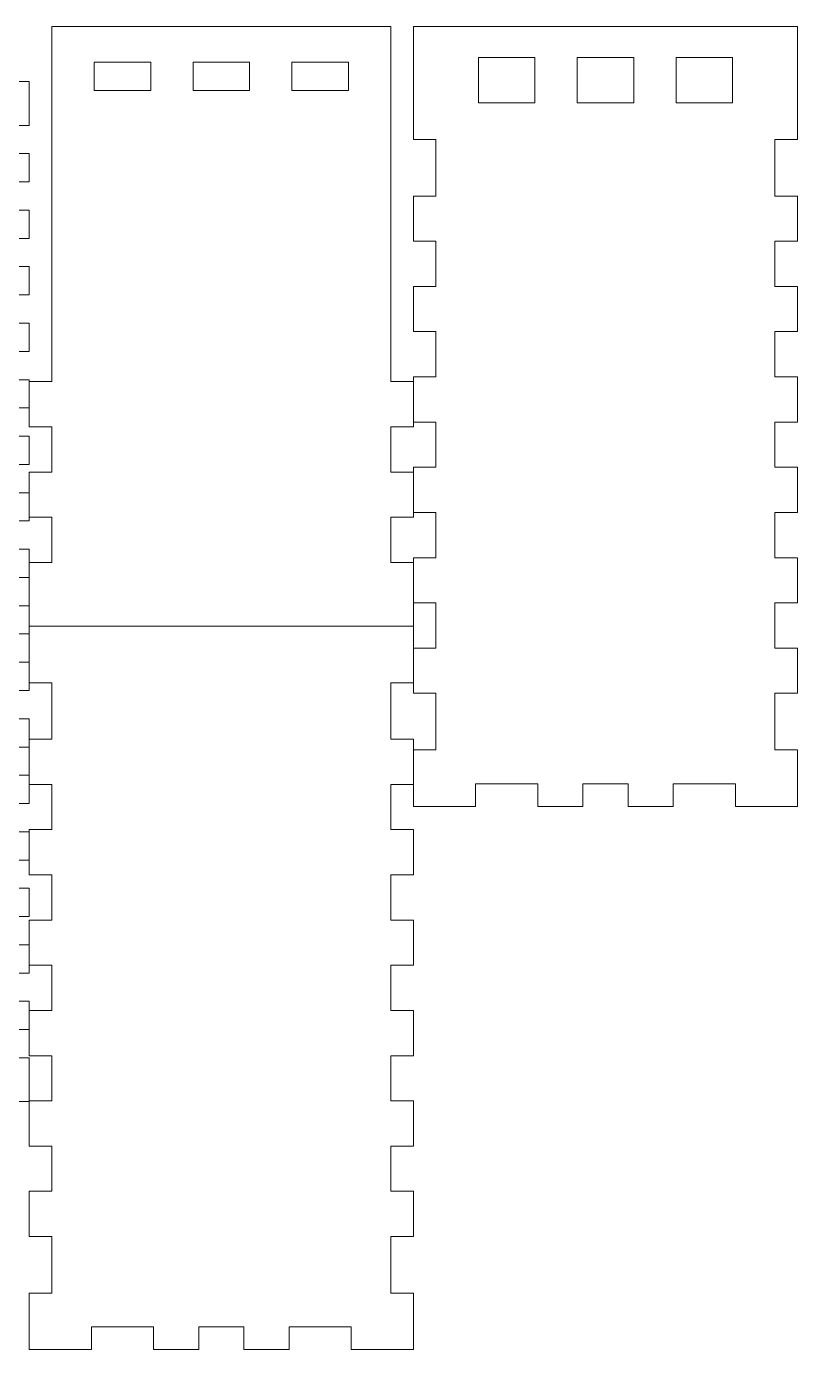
# Model space of a CAD drawing. Header units: inches. Extents: x -11.9 to 14.6, y -5.8 to 5.9.
# Drawn here: x 7.72 to 14.55, y -5.81 to 5.9 of the extents above; entities that cross this region are included whole.
import ezdxf

# ---------------------------------------------------------------- set-up
doc = ezdxf.new("R2010")
doc.units = ezdxf.units.IN
doc.header["$MEASUREMENT"] = 0
doc.layers.add('Layer 1', color=7, linetype='Continuous')

msp = doc.modelspace()

# ---------------------------------------------------------------- linework, layer by layer
at = {"layer": 'Layer 1', "color": 4, "lineweight": 9}
for points, knots in [([(7.551, -3.7), (7.551, -3.7), (6.95, -3.7), (6.95, -3.7), (6.95, -3.7), (6.95, -3.7), (6.95, -4.1), (6.95, -4.1), (6.95, -4.1), (6.95, -4.1), (6.45, -4.1), (6.45, -4.1), (6.45, -4.1), (6.45, -4.1), (6.45, -3.7), (6.45, -3.7), (6.45, -3.7), (6.45, -3.7), (6.075, -3.7), (6.075, -3.7), (6.075, -3.7), (6.075, -3.7), (6.075, -4.1), (6.075, -4.1), (6.075, -4.1), (6.075, -4.1), (5.575, -4.1), (5.575, -4.1), (5.575, -4.1), (5.575, -4.1), (5.575, -3.7), (5.575, -3.7), (5.575, -3.7), (5.575, -3.7), (5.2, -3.7), (5.2, -3.7), (5.2, -3.7), (5.2, -3.7), (5.2, -4.1), (5.2, -4.1), (5.2, -4.1), (5.2, -4.1), (4.7, -4.1), (4.7, -4.1), (4.7, -4.1), (4.7, -4.1), (4.7, -3.7), (4.7, -3.7), (4.7, -3.7), (4.7, -3.7), (4.1, -3.7), (4.1, -3.7), (4.1, -3.7), (4.1, -3.7), (4.1, -3.612), (4.1, -3.612), (4.1, -3.612), (4.1, -3.612), (3.9, -3.612), (3.9, -3.612), (3.9, -3.612), (3.9, -3.612), (3.9, -3.225), (3.9, -3.225), (3.9, -3.225), (3.9, -3.225), (4.1, -3.225), (4.1, -3.225), (4.1, -3.225), (4.1, -3.225), (4.1, -2.975), (4.1, -2.975), (4.1, -2.975), (4.1, -2.975), (3.9, -2.975), (3.9, -2.975), (3.9, -2.975), (3.9, -2.975), (3.9, -2.725), (3.9, -2.725), (3.9, -2.725), (3.9, -2.725), (4.1, -2.725), (4.1, -2.725), (4.1, -2.725), (4.1, -2.725), (4.1, -2.475), (4.1, -2.475), (4.1, -2.475), (4.1, -2.475), (3.9, -2.475), (3.9, -2.475), (3.9, -2.475), (3.9, -2.475), (3.9, -2.225), (3.9, -2.225), (3.9, -2.225), (3.9, -2.225), (4.1, -2.225), (4.1, -2.225), (4.1, -2.225), (4.1, -2.225), (4.1, -1.975), (4.1, -1.975), (4.1, -1.975), (4.1, -1.975), (3.9, -1.975), (3.9, -1.975), (3.9, -1.975), (3.9, -1.975), (3.9, -1.725), (3.9, -1.725), (3.9, -1.725), (3.9, -1.725), (4.1, -1.725), (4.1, -1.725), (4.1, -1.725), (4.1, -1.725), (4.1, -1.475), (4.1, -1.475), (4.1, -1.475), (4.1, -1.475), (3.9, -1.475), (3.9, -1.475), (3.9, -1.475), (3.9, -1.475), (3.9, -1.225), (3.9, -1.225), (3.9, -1.225), (3.9, -1.225), (4.1, -1.225), (4.1, -1.225), (4.1, -1.225), (4.1, -1.225), (4.1, -0.975), (4.1, -0.975), (4.1, -0.975), (4.1, -0.975), (3.9, -0.975), (3.9, -0.975), (3.9, -0.975), (3.9, -0.975), (3.9, -0.725), (3.9, -0.725), (3.9, -0.725), (3.9, -0.725), (4.1, -0.725), (4.1, -0.725), (4.1, -0.725), (4.1, -0.725), (4.1, -0.475), (4.1, -0.475), (4.1, -0.475), (4.1, -0.475), (3.9, -0.475), (3.9, -0.475), (3.9, -0.475), (3.9, -0.475), (3.9, -0.225), (3.9, -0.225), (3.9, -0.225), (3.9, -0.225), (4.1, -0.225), (4.1, -0.225), (4.1, -0.225), (4.1, -0.225), (4.1, 0.025), (4.1, 0.025), (4.1, 0.025), (4.1, 0.025), (3.9, 0.025), (3.9, 0.025), (3.9, 0.025), (3.9, 0.025), (3.9, 0.275), (3.9, 0.275), (3.9, 0.275), (3.9, 0.275), (4.1, 0.275), (4.1, 0.275), (4.1, 0.275), (4.1, 0.275), (4.1, 0.525), (4.1, 0.525), (4.1, 0.525), (4.1, 0.525), (3.9, 0.525), (3.9, 0.525), (3.9, 0.525), (3.9, 0.525), (3.9, 0.775), (3.9, 0.775), (3.9, 0.775), (3.9, 0.775), (4.1, 0.775), (4.1, 0.775), (4.1, 0.775), (4.1, 0.775), (4.1, 1.025), (4.1, 1.025), (4.1, 1.025), (4.1, 1.025), (3.9, 1.025), (3.9, 1.025), (3.9, 1.025), (3.9, 1.025), (3.9, 1.275), (3.9, 1.275), (3.9, 1.275), (3.9, 1.275), (4.1, 1.275), (4.1, 1.275), (4.1, 1.275), (4.1, 1.275), (4.1, 1.525), (4.1, 1.525), (4.1, 1.525), (4.1, 1.525), (3.9, 1.525), (3.9, 1.525), (3.9, 1.525), (3.9, 1.525), (3.9, 1.775), (3.9, 1.775), (3.9, 1.775), (3.9, 1.775), (4.1, 1.775), (4.1, 1.775), (4.1, 1.775), (4.1, 1.775), (4.1, 2.025), (4.1, 2.025), (4.1, 2.025), (4.1, 2.025), (3.9, 2.025), (3.9, 2.025), (3.9, 2.025), (3.9, 2.025), (3.9, 2.275), (3.9, 2.275), (3.9, 2.275), (3.9, 2.275), (4.1, 2.275), (4.1, 2.275), (4.1, 2.275), (4.1, 2.275), (4.1, 2.525), (4.1, 2.525), (4.1, 2.525), (4.1, 2.525), (3.9, 2.525), (3.9, 2.525), (3.9, 2.525), (3.9, 2.525), (3.9, 2.775), (3.9, 2.775), (3.9, 2.775), (3.9, 2.775), (4.1, 2.775), (4.1, 2.775), (4.1, 2.775), (4.1, 2.775), (4.1, 3.025), (4.1, 3.025), (4.1, 3.025), (4.1, 3.025), (3.9, 3.025), (3.9, 3.025), (3.9, 3.025), (3.9, 3.025), (3.9, 3.275), (3.9, 3.275), (3.9, 3.275), (3.9, 3.275), (4.1, 3.275), (4.1, 3.275), (4.1, 3.275), (4.1, 3.275), (4.1, 3.525), (4.1, 3.525), (4.1, 3.525), (4.1, 3.525), (3.9, 3.525), (3.9, 3.525), (3.9, 3.525), (3.9, 3.525), (3.9, 3.775), (3.9, 3.775), (3.9, 3.775), (3.9, 3.775), (4.1, 3.775), (4.1, 3.775), (4.1, 3.775), (4.1, 3.775), (4.1, 4.025), (4.1, 4.025), (4.1, 4.025), (4.1, 4.025), (3.9, 4.025), (3.9, 4.025), (3.9, 4.025), (3.9, 4.025), (3.9, 4.275), (3.9, 4.275), (3.9, 4.275), (3.9, 4.275), (4.1, 4.275), (4.1, 4.275), (4.1, 4.275), (4.1, 4.275), (4.1, 4.525), (4.1, 4.525), (4.1, 4.525), (4.1, 4.525), (3.9, 4.525), (3.9, 4.525), (3.9, 4.525), (3.9, 4.525), (3.9, 4.775), (3.9, 4.775), (3.9, 4.775), (3.9, 4.775), (4.1, 4.775), (4.1, 4.775), (4.1, 4.775), (4.1, 4.775), (4.1, 5.025), (4.1, 5.025), (4.1, 5.025), (4.1, 5.025), (3.9, 5.025), (3.9, 5.025), (3.9, 5.025), (3.9, 5.025), (3.9, 5.413), (3.9, 5.413), (3.9, 5.413), (3.9, 5.413), (4.1, 5.413), (4.1, 5.413), (4.1, 5.413), (4.1, 5.413), (4.1, 5.5), (4.1, 5.5), (4.1, 5.5), (4.1, 5.5), (4.7, 5.5), (4.7, 5.5), (4.7, 5.5), (4.7, 5.5), (4.7, 5.9), (4.7, 5.9), (4.7, 5.9), (4.7, 5.9), (5.2, 5.9), (5.2, 5.9), (5.2, 5.9), (5.2, 5.9), (5.2, 5.5), (5.2, 5.5), (5.2, 5.5), (5.2, 5.5), (5.575, 5.5), (5.575, 5.5), (5.575, 5.5), (5.575, 5.5), (5.575, 5.9), (5.575, 5.9), (5.575, 5.9), (5.575, 5.9), (6.075, 5.9), (6.075, 5.9), (6.075, 5.9), (6.075, 5.9), (6.075, 5.5), (6.075, 5.5), (6.075, 5.5), (6.075, 5.5), (6.45, 5.5), (6.45, 5.5), (6.45, 5.5), (6.45, 5.5), (6.45, 5.9), (6.45, 5.9), (6.45, 5.9), (6.45, 5.9), (6.95, 5.9), (6.95, 5.9), (6.95, 5.9), (6.95, 5.9), (6.95, 5.5), (6.95, 5.5), (6.95, 5.5), (6.95, 5.5), (7.55, 5.5), (7.55, 5.5), (7.55, 5.5), (7.55, 5.5), (7.55, 5.413), (7.55, 5.413), (7.55, 5.413), (7.55, 5.413), (7.75, 5.413), (7.75, 5.413), (7.75, 5.413), (7.75, 5.413), (7.75, 5.025), (7.75, 5.025), (7.75, 5.025), (7.75, 5.025), (7.55, 5.025), (7.55, 5.025), (7.55, 5.025), (7.55, 5.025), (7.55, 4.775), (7.55, 4.775), (7.55, 4.775), (7.55, 4.775), (7.75, 4.775), (7.75, 4.775), (7.75, 4.775), (7.75, 4.775), (7.75, 4.525), (7.75, 4.525), (7.75, 4.525), (7.75, 4.525), (7.55, 4.525), (7.55, 4.525), (7.55, 4.525), (7.55, 4.525), (7.55, 4.275), (7.55, 4.275), (7.55, 4.275), (7.55, 4.275), (7.75, 4.275), (7.75, 4.275), (7.75, 4.275), (7.75, 4.275), (7.75, 4.025), (7.75, 4.025), (7.75, 4.025), (7.75, 4.025), (7.55, 4.025), (7.55, 4.025), (7.55, 4.025), (7.55, 4.025), (7.55, 3.775), (7.55, 3.775), (7.55, 3.775), (7.55, 3.775), (7.75, 3.775), (7.75, 3.775), (7.75, 3.775), (7.75, 3.775), (7.75, 3.525), (7.75, 3.525), (7.75, 3.525), (7.75, 3.525), (7.55, 3.525), (7.55, 3.525), (7.55, 3.525), (7.55, 3.525), (7.55, 3.275), (7.55, 3.275), (7.55, 3.275), (7.55, 3.275), (7.75, 3.275), (7.75, 3.275), (7.75, 3.275), (7.75, 3.275), (7.75, 3.025), (7.75, 3.025), (7.75, 3.025), (7.75, 3.025), (7.55, 3.025), (7.55, 3.025), (7.55, 3.025), (7.55, 3.025), (7.55, 2.775), (7.55, 2.775), (7.55, 2.775), (7.55, 2.775), (7.75, 2.775), (7.75, 2.775), (7.75, 2.775), (7.75, 2.775), (7.75, 2.525), (7.75, 2.525), (7.75, 2.525), (7.75, 2.525), (7.55, 2.525), (7.55, 2.525), (7.55, 2.525), (7.55, 2.525), (7.55, 2.275), (7.55, 2.275), (7.55, 2.275), (7.55, 2.275), (7.75, 2.275), (7.75, 2.275), (7.75, 2.275), (7.75, 2.275), (7.75, 2.025), (7.75, 2.025), (7.75, 2.025), (7.75, 2.025), (7.55, 2.025), (7.55, 2.025), (7.55, 2.025), (7.55, 2.025), (7.55, 1.775), (7.55, 1.775), (7.55, 1.775), (7.55, 1.775), (7.75, 1.775), (7.75, 1.775), (7.75, 1.775), (7.75, 1.775), (7.75, 1.525), (7.75, 1.525), (7.75, 1.525), (7.75, 1.525), (7.55, 1.525), (7.55, 1.525), (7.55, 1.525), (7.55, 1.525), (7.55, 1.275), (7.55, 1.275), (7.55, 1.275), (7.55, 1.275), (7.75, 1.275), (7.75, 1.275), (7.75, 1.275), (7.75, 1.275), (7.75, 1.025), (7.75, 1.025), (7.75, 1.025), (7.75, 1.025), (7.55, 1.025), (7.55, 1.025), (7.55, 1.025), (7.55, 1.025), (7.55, 0.775), (7.55, 0.775), (7.55, 0.775), (7.55, 0.775), (7.75, 0.775), (7.75, 0.775), (7.75, 0.775), (7.75, 0.775), (7.75, 0.525), (7.75, 0.525), (7.75, 0.525), (7.75, 0.525), (7.55, 0.525), (7.55, 0.525), (7.55, 0.525), (7.55, 0.525), (7.55, 0.275), (7.55, 0.275), (7.55, 0.275), (7.55, 0.275), (7.75, 0.275), (7.75, 0.275), (7.75, 0.275), (7.75, 0.275), (7.75, 0.025), (7.75, 0.025), (7.75, 0.025), (7.75, 0.025), (7.55, 0.025), (7.55, 0.025), (7.55, 0.025), (7.55, 0.025), (7.55, -0.225), (7.55, -0.225), (7.55, -0.225), (7.55, -0.225), (7.75, -0.225), (7.75, -0.225), (7.75, -0.225), (7.75, -0.225), (7.75, -0.475), (7.75, -0.475), (7.75, -0.475), (7.75, -0.475), (7.55, -0.475), (7.55, -0.475), (7.55, -0.475), (7.55, -0.475), (7.55, -0.725), (7.55, -0.725), (7.55, -0.725), (7.55, -0.725), (7.75, -0.725), (7.75, -0.725), (7.75, -0.725), (7.75, -0.725), (7.75, -0.975), (7.75, -0.975), (7.75, -0.975), (7.75, -0.975), (7.55, -0.975), (7.55, -0.975), (7.55, -0.975), (7.55, -0.975), (7.55, -1.225), (7.55, -1.225), (7.55, -1.225), (7.55, -1.225), (7.75, -1.225), (7.75, -1.225), (7.75, -1.225), (7.75, -1.225), (7.75, -1.475), (7.75, -1.475), (7.75, -1.475), (7.75, -1.475), (7.55, -1.475), (7.55, -1.475), (7.55, -1.475), (7.55, -1.475), (7.55, -1.725), (7.55, -1.725), (7.55, -1.725), (7.55, -1.725), (7.75, -1.725), (7.75, -1.725), (7.75, -1.725), (7.75, -1.725), (7.75, -1.975), (7.75, -1.975), (7.75, -1.975), (7.75, -1.975), (7.55, -1.975), (7.55, -1.975), (7.55, -1.975), (7.55, -1.975), (7.55, -2.225), (7.55, -2.225), (7.55, -2.225), (7.55, -2.225), (7.75, -2.225), (7.75, -2.225), (7.75, -2.225), (7.75, -2.225), (7.75, -2.475), (7.75, -2.475), (7.75, -2.475), (7.75, -2.475), (7.55, -2.475), (7.55, -2.475), (7.55, -2.475), (7.55, -2.475), (7.55, -2.725), (7.55, -2.725), (7.55, -2.725), (7.55, -2.725), (7.75, -2.725), (7.75, -2.725), (7.75, -2.725), (7.75, -2.725), (7.75, -2.975), (7.75, -2.975), (7.75, -2.975), (7.75, -2.975), (7.55, -2.975), (7.55, -2.975), (7.55, -2.975), (7.55, -2.975), (7.55, -3.225), (7.55, -3.225), (7.55, -3.225), (7.55, -3.225), (7.75, -3.225), (7.75, -3.225), (7.75, -3.225), (7.75, -3.225), (7.75, -3.612), (7.75, -3.612), (7.75, -3.612), (7.75, -3.612), (7.55, -3.612), (7.55, -3.612), (7.55, -3.612), (7.55, -3.612), (7.551, -3.7), (7.551, -3.7)], [0, 0, 0, 0, 0.00578, 0.00578, 0.00578, 0.00578, 0.011561, 0.011561, 0.011561, 0.011561, 0.017341, 0.017341, 0.017341, 0.017341, 0.023121, 0.023121, 0.023121, 0.023121, 0.028902, 0.028902, 0.028902, 0.028902, 0.034682, 0.034682, 0.034682, 0.034682, 0.040462, 0.040462, 0.040462, 0.040462, 0.046243, 0.046243, 0.046243, 0.046243, 0.052023, 0.052023, 0.052023, 0.052023, 0.057803, 0.057803, 0.057803, 0.057803, 0.063584, 0.063584, 0.063584, 0.063584, 0.069364, 0.069364, 0.069364, 0.069364, 0.075145, 0.075145, 0.075145, 0.075145, 0.080925, 0.080925, 0.080925, 0.080925, 0.086705, 0.086705, 0.086705, 0.086705, 0.092486, 0.092486, 0.092486, 0.092486, 0.098266, 0.098266, 0.098266, 0.098266, 0.104046, 0.104046, 0.104046, 0.104046, 0.109827, 0.109827, 0.109827, 0.109827, 0.115607, 0.115607, 0.115607, 0.115607, 0.121387, 0.121387, 0.121387, 0.121387, 0.127168, 0.127168, 0.127168, 0.127168, 0.132948, 0.132948, 0.132948, 0.132948, 0.138728, 0.138728, 0.138728, 0.138728, 0.144509, 0.144509, 0.144509, 0.144509, 0.150289, 0.150289, 0.150289, 0.150289, 0.156069, 0.156069, 0.156069, 0.156069, 0.16185, 0.16185, 0.16185, 0.16185, 0.16763, 0.16763, 0.16763, 0.16763, 0.17341, 0.17341, 0.17341, 0.17341, 0.179191, 0.179191, 0.179191, 0.179191, 0.184971, 0.184971, 0.184971, 0.184971, 0.190751, 0.190751, 0.190751, 0.190751, 0.196532, 0.196532, 0.196532, 0.196532, 0.202312, 0.202312, 0.202312, 0.202312, 0.208092, 0.208092, 0.208092, 0.208092, 0.213873, 0.213873, 0.213873, 0.213873, 0.219653, 0.219653, 0.219653, 0.219653, 0.225434, 0.225434, 0.225434, 0.225434, 0.231214, 0.231214, 0.231214, 0.231214, 0.236994, 0.236994, 0.236994, 0.236994, 0.242775, 0.242775, 0.242775, 0.242775, 0.248555, 0.248555, 0.248555, 0.248555, 0.254335, 0.254335, 0.254335, 0.254335, 0.260116, 0.260116, 0.260116, 0.260116, 0.265896, 0.265896, 0.265896, 0.265896, 0.271676, 0.271676, 0.271676, 0.271676, 0.277457, 0.277457, 0.277457, 0.277457, 0.283237, 0.283237, 0.283237, 0.283237, 0.289017, 0.289017, 0.289017, 0.289017, 0.294798, 0.294798, 0.294798, 0.294798, 0.300578, 0.300578, 0.300578, 0.300578, 0.306358, 0.306358, 0.306358, 0.306358, 0.312139, 0.312139, 0.312139, 0.312139, 0.317919, 0.317919, 0.317919, 0.317919, 0.323699, 0.323699, 0.323699, 0.323699, 0.32948, 0.32948, 0.32948, 0.32948, 0.33526, 0.33526, 0.33526, 0.33526, 0.34104, 0.34104, 0.34104, 0.34104, 0.346821, 0.346821, 0.346821, 0.346821, 0.352601, 0.352601, 0.352601, 0.352601, 0.358382, 0.358382, 0.358382, 0.358382, 0.364162, 0.364162, 0.364162, 0.364162, 0.369942, 0.369942, 0.369942, 0.369942, 0.375723, 0.375723, 0.375723, 0.375723, 0.381503, 0.381503, 0.381503, 0.381503, 0.387283, 0.387283, 0.387283, 0.387283, 0.393064, 0.393064, 0.393064, 0.393064, 0.398844, 0.398844, 0.398844, 0.398844, 0.404624, 0.404624, 0.404624, 0.404624, 0.410405, 0.410405, 0.410405, 0.410405, 0.416185, 0.416185, 0.416185, 0.416185, 0.421965, 0.421965, 0.421965, 0.421965, 0.427746, 0.427746, 0.427746, 0.427746, 0.433526, 0.433526, 0.433526, 0.433526, 0.439306, 0.439306, 0.439306, 0.439306, 0.445087, 0.445087, 0.445087, 0.445087, 0.450867, 0.450867, 0.450867, 0.450867, 0.456647, 0.456647, 0.456647, 0.456647, 0.462428, 0.462428, 0.462428, 0.462428, 0.468208, 0.468208, 0.468208, 0.468208, 0.473988, 0.473988, 0.473988, 0.473988, 0.479769, 0.479769, 0.479769, 0.479769, 0.485549, 0.485549, 0.485549, 0.485549, 0.491329, 0.491329, 0.491329, 0.491329, 0.49711, 0.49711, 0.49711, 0.49711, 0.50289, 0.50289, 0.50289, 0.50289, 0.508671, 0.508671, 0.508671, 0.508671, 0.514451, 0.514451, 0.514451, 0.514451, 0.520231, 0.520231, 0.520231, 0.520231, 0.526012, 0.526012, 0.526012, 0.526012, 0.531792, 0.531792, 0.531792, 0.531792, 0.537572, 0.537572, 0.537572, 0.537572, 0.543353, 0.543353, 0.543353, 0.543353, 0.549133, 0.549133, 0.549133, 0.549133, 0.554913, 0.554913, 0.554913, 0.554913, 0.560694, 0.560694, 0.560694, 0.560694, 0.566474, 0.566474, 0.566474, 0.566474, 0.572254, 0.572254, 0.572254, 0.572254, 0.578035, 0.578035, 0.578035, 0.578035, 0.583815, 0.583815, 0.583815, 0.583815, 0.589595, 0.589595, 0.589595, 0.589595, 0.595376, 0.595376, 0.595376, 0.595376, 0.601156, 0.601156, 0.601156, 0.601156, 0.606936, 0.606936, 0.606936, 0.606936, 0.612717, 0.612717, 0.612717, 0.612717, 0.618497, 0.618497, 0.618497, 0.618497, 0.624277, 0.624277, 0.624277, 0.624277, 0.630058, 0.630058, 0.630058, 0.630058, 0.635838, 0.635838, 0.635838, 0.635838, 0.641618, 0.641618, 0.641618, 0.641618, 0.647399, 0.647399, 0.647399, 0.647399, 0.653179, 0.653179, 0.653179, 0.653179, 0.65896, 0.65896, 0.65896, 0.65896, 0.66474, 0.66474, 0.66474, 0.66474, 0.67052, 0.67052, 0.67052, 0.67052, 0.676301, 0.676301, 0.676301, 0.676301, 0.682081, 0.682081, 0.682081, 0.682081, 0.687861, 0.687861, 0.687861, 0.687861, 0.693642, 0.693642, 0.693642, 0.693642, 0.699422, 0.699422, 0.699422, 0.699422, 0.705202, 0.705202, 0.705202, 0.705202, 0.710983, 0.710983, 0.710983, 0.710983, 0.716763, 0.716763, 0.716763, 0.716763, 0.722543, 0.722543, 0.722543, 0.722543, 0.728324, 0.728324, 0.728324, 0.728324, 0.734104, 0.734104, 0.734104, 0.734104, 0.739884, 0.739884, 0.739884, 0.739884, 0.745665, 0.745665, 0.745665, 0.745665, 0.751445, 0.751445, 0.751445, 0.751445, 0.757225, 0.757225, 0.757225, 0.757225, 0.763006, 0.763006, 0.763006, 0.763006, 0.768786, 0.768786, 0.768786, 0.768786, 0.774566, 0.774566, 0.774566, 0.774566, 0.780347, 0.780347, 0.780347, 0.780347, 0.786127, 0.786127, 0.786127, 0.786127, 0.791908, 0.791908, 0.791908, 0.791908, 0.797688, 0.797688, 0.797688, 0.797688, 0.803468, 0.803468, 0.803468, 0.803468, 0.809249, 0.809249, 0.809249, 0.809249, 0.815029, 0.815029, 0.815029, 0.815029, 0.820809, 0.820809, 0.820809, 0.820809, 0.82659, 0.82659, 0.82659, 0.82659, 0.83237, 0.83237, 0.83237, 0.83237, 0.83815, 0.83815, 0.83815, 0.83815, 0.843931, 0.843931, 0.843931, 0.843931, 0.849711, 0.849711, 0.849711, 0.849711, 0.855491, 0.855491, 0.855491, 0.855491, 0.861272, 0.861272, 0.861272, 0.861272, 0.867052, 0.867052, 0.867052, 0.867052, 0.872832, 0.872832, 0.872832, 0.872832, 0.878613, 0.878613, 0.878613, 0.878613, 0.884393, 0.884393, 0.884393, 0.884393, 0.890173, 0.890173, 0.890173, 0.890173, 0.895954, 0.895954, 0.895954, 0.895954, 0.901734, 0.901734, 0.901734, 0.901734, 0.907514, 0.907514, 0.907514, 0.907514, 0.913295, 0.913295, 0.913295, 0.913295, 0.919075, 0.919075, 0.919075, 0.919075, 0.924855, 0.924855, 0.924855, 0.924855, 0.930636, 0.930636, 0.930636, 0.930636, 0.936416, 0.936416, 0.936416, 0.936416, 0.942197, 0.942197, 0.942197, 0.942197, 0.947977, 0.947977, 0.947977, 0.947977, 0.953757, 0.953757, 0.953757, 0.953757, 0.959538, 0.959538, 0.959538, 0.959538, 0.965318, 0.965318, 0.965318, 0.965318, 0.971098, 0.971098, 0.971098, 0.971098, 0.976879, 0.976879, 0.976879, 0.976879, 0.982659, 0.982659, 0.982659, 0.982659, 0.988439, 0.988439, 0.988439, 0.988439, 1, 1, 1, 1]), ([(7.75, 0.594), (7.75, 0.594), (7.75, 1.158), (7.75, 1.158), (7.75, 1.158), (7.75, 1.158), (7.95, 1.158), (7.95, 1.158), (7.95, 1.158), (7.95, 1.158), (7.95, 1.558), (7.95, 1.558), (7.95, 1.558), (7.95, 1.558), (7.75, 1.558), (7.75, 1.558), (7.75, 1.558), (7.75, 1.558), (7.75, 1.958), (7.75, 1.958), (7.75, 1.958), (7.75, 1.958), (7.95, 1.958), (7.95, 1.958), (7.95, 1.958), (7.95, 1.958), (7.95, 2.358), (7.95, 2.358), (7.95, 2.358), (7.95, 2.358), (7.75, 2.358), (7.75, 2.358), (7.75, 2.358), (7.75, 2.358), (7.75, 2.758), (7.75, 2.758), (7.75, 2.758), (7.75, 2.758), (7.95, 2.758), (7.95, 2.758), (7.95, 2.758), (7.95, 2.758), (7.95, 3.158), (7.95, 3.158), (7.95, 3.158), (7.95, 3.158), (7.95, 5.9), (7.95, 5.9)], [0, 0, 0, 0, 0.076923, 0.076923, 0.076923, 0.076923, 0.153846, 0.153846, 0.153846, 0.153846, 0.230769, 0.230769, 0.230769, 0.230769, 0.307692, 0.307692, 0.307692, 0.307692, 0.384615, 0.384615, 0.384615, 0.384615, 0.461538, 0.461538, 0.461538, 0.461538, 0.538462, 0.538462, 0.538462, 0.538462, 0.615385, 0.615385, 0.615385, 0.615385, 0.692308, 0.692308, 0.692308, 0.692308, 0.769231, 0.769231, 0.769231, 0.769231, 0.846154, 0.846154, 0.846154, 0.846154, 1, 1, 1, 1]), ([(11.15, 0.594), (11.15, 0.594), (11.15, 1.158), (11.15, 1.158), (11.15, 1.158), (11.15, 1.158), (10.95, 1.158), (10.95, 1.158), (10.95, 1.158), (10.95, 1.158), (10.95, 1.558), (10.95, 1.558), (10.95, 1.558), (10.95, 1.558), (11.15, 1.558), (11.15, 1.558), (11.15, 1.558), (11.15, 1.558), (11.15, 1.958), (11.15, 1.958), (11.15, 1.958), (11.15, 1.958), (10.95, 1.958), (10.95, 1.958), (10.95, 1.958), (10.95, 1.958), (10.95, 2.358), (10.95, 2.358), (10.95, 2.358), (10.95, 2.358), (11.15, 2.358), (11.15, 2.358), (11.15, 2.358), (11.15, 2.358), (11.15, 2.758), (11.15, 2.758), (11.15, 2.758), (11.15, 2.758), (10.95, 2.758), (10.95, 2.758), (10.95, 2.758), (10.95, 2.758), (10.95, 3.158), (10.95, 3.158), (10.95, 3.158), (10.95, 3.158), (10.95, 5.9), (10.95, 5.9)], [0, 0, 0, 0, 0.076923, 0.076923, 0.076923, 0.076923, 0.153846, 0.153846, 0.153846, 0.153846, 0.230769, 0.230769, 0.230769, 0.230769, 0.307692, 0.307692, 0.307692, 0.307692, 0.384615, 0.384615, 0.384615, 0.384615, 0.461538, 0.461538, 0.461538, 0.461538, 0.538462, 0.538462, 0.538462, 0.538462, 0.615385, 0.615385, 0.615385, 0.615385, 0.692308, 0.692308, 0.692308, 0.692308, 0.769231, 0.769231, 0.769231, 0.769231, 0.846154, 0.846154, 0.846154, 0.846154, 1, 1, 1, 1]), ([(14.55, -1), (14.55, -1), (14, -1), (14, -1), (14, -1), (14, -1), (14, -0.8), (14, -0.8), (14, -0.8), (14, -0.8), (13.45, -0.8), (13.45, -0.8), (13.45, -0.8), (13.45, -0.8), (13.45, -1), (13.45, -1), (13.45, -1), (13.45, -1), (13.05, -1), (13.05, -1), (13.05, -1), (13.05, -1), (13.05, -0.8), (13.05, -0.8), (13.05, -0.8), (13.05, -0.8), (12.65, -0.8), (12.65, -0.8), (12.65, -0.8), (12.65, -0.8), (12.65, -1), (12.65, -1), (12.65, -1), (12.65, -1), (12.25, -1), (12.25, -1), (12.25, -1), (12.25, -1), (12.25, -0.8), (12.25, -0.8), (12.25, -0.8), (12.25, -0.8), (11.7, -0.8), (11.7, -0.8), (11.7, -0.8), (11.7, -0.8), (11.7, -1), (11.7, -1), (11.7, -1), (11.7, -1), (11.15, -1), (11.15, -1), (11.15, -1), (11.15, -1), (11.15, -0.5), (11.15, -0.5), (11.15, -0.5), (11.15, -0.5), (11.35, -0.5), (11.35, -0.5), (11.35, -0.5), (11.35, -0.5), (11.35, 0), (11.35, 0), (11.35, 0), (11.35, 0), (11.15, 0), (11.15, 0), (11.15, 0), (11.15, 0), (11.15, 0.4), (11.15, 0.4), (11.15, 0.4), (11.15, 0.4), (11.35, 0.4), (11.35, 0.4), (11.35, 0.4), (11.35, 0.4), (11.35, 0.8), (11.35, 0.8), (11.35, 0.8), (11.35, 0.8), (11.15, 0.8), (11.15, 0.8), (11.15, 0.8), (11.15, 0.8), (11.15, 1.2), (11.15, 1.2), (11.15, 1.2), (11.15, 1.2), (11.35, 1.2), (11.35, 1.2), (11.35, 1.2), (11.35, 1.2), (11.35, 1.6), (11.35, 1.6), (11.35, 1.6), (11.35, 1.6), (11.15, 1.6), (11.15, 1.6), (11.15, 1.6), (11.15, 1.6), (11.15, 2), (11.15, 2), (11.15, 2), (11.15, 2), (11.35, 2), (11.35, 2), (11.35, 2), (11.35, 2), (11.35, 2.4), (11.35, 2.4), (11.35, 2.4), (11.35, 2.4), (11.15, 2.4), (11.15, 2.4), (11.15, 2.4), (11.15, 2.4), (11.15, 2.8), (11.15, 2.8), (11.15, 2.8), (11.15, 2.8), (11.35, 2.8), (11.35, 2.8), (11.35, 2.8), (11.35, 2.8), (11.35, 3.2), (11.35, 3.2), (11.35, 3.2), (11.35, 3.2), (11.15, 3.2), (11.15, 3.2), (11.15, 3.2), (11.15, 3.2), (11.15, 3.6), (11.15, 3.6), (11.15, 3.6), (11.15, 3.6), (11.35, 3.6), (11.35, 3.6), (11.35, 3.6), (11.35, 3.6), (11.35, 4), (11.35, 4), (11.35, 4), (11.35, 4), (11.15, 4), (11.15, 4), (11.15, 4), (11.15, 4), (11.15, 4.4), (11.15, 4.4), (11.15, 4.4), (11.15, 4.4), (11.35, 4.4), (11.35, 4.4), (11.35, 4.4), (11.35, 4.4), (11.35, 4.9), (11.35, 4.9), (11.35, 4.9), (11.35, 4.9), (11.15, 4.9), (11.15, 4.9), (11.15, 4.9), (11.15, 4.9), (11.15, 5.9), (11.15, 5.9), (11.15, 5.9), (12.211, 5.9), (13.307, 5.9), (14.55, 5.9), (14.55, 5.9), (14.55, 5.9), (14.55, 4.9), (14.55, 4.9), (14.55, 4.9), (14.55, 4.9), (14.35, 4.9), (14.35, 4.9), (14.35, 4.9), (14.35, 4.9), (14.35, 4.4), (14.35, 4.4), (14.35, 4.4), (14.35, 4.4), (14.55, 4.4), (14.55, 4.4), (14.55, 4.4), (14.55, 4.4), (14.55, 4), (14.55, 4), (14.55, 4), (14.55, 4), (14.35, 4), (14.35, 4), (14.35, 4), (14.35, 4), (14.35, 3.6), (14.35, 3.6), (14.35, 3.6), (14.35, 3.6), (14.55, 3.6), (14.55, 3.6), (14.55, 3.6), (14.55, 3.6), (14.55, 3.2), (14.55, 3.2), (14.55, 3.2), (14.55, 3.2), (14.35, 3.2), (14.35, 3.2), (14.35, 3.2), (14.35, 3.2), (14.35, 2.8), (14.35, 2.8), (14.35, 2.8), (14.35, 2.8), (14.55, 2.8), (14.55, 2.8), (14.55, 2.8), (14.55, 2.8), (14.55, 2.4), (14.55, 2.4), (14.55, 2.4), (14.55, 2.4), (14.35, 2.4), (14.35, 2.4), (14.35, 2.4), (14.35, 2.4), (14.35, 2), (14.35, 2), (14.35, 2), (14.35, 2), (14.55, 2), (14.55, 2), (14.55, 2), (14.55, 2), (14.55, 1.6), (14.55, 1.6), (14.55, 1.6), (14.55, 1.6), (14.35, 1.6), (14.35, 1.6), (14.35, 1.6), (14.35, 1.6), (14.35, 1.2), (14.35, 1.2), (14.35, 1.2), (14.35, 1.2), (14.55, 1.2), (14.55, 1.2), (14.55, 1.2), (14.55, 1.2), (14.55, 0.8), (14.55, 0.8), (14.55, 0.8), (14.55, 0.8), (14.35, 0.8), (14.35, 0.8), (14.35, 0.8), (14.35, 0.8), (14.35, 0.4), (14.35, 0.4), (14.35, 0.4), (14.35, 0.4), (14.55, 0.4), (14.55, 0.4), (14.55, 0.4), (14.55, 0.4), (14.55, 0), (14.55, 0), (14.55, 0), (14.55, 0), (14.35, 0), (14.35, 0), (14.35, 0), (14.35, 0), (14.35, -0.5), (14.35, -0.5), (14.35, -0.5), (14.35, -0.5), (14.55, -0.5), (14.55, -0.5), (14.55, -0.5), (14.55, -0.5), (14.55, -1), (14.55, -1)], [0, 0, 0, 0, 0.013699, 0.013699, 0.013699, 0.013699, 0.027397, 0.027397, 0.027397, 0.027397, 0.041096, 0.041096, 0.041096, 0.041096, 0.054795, 0.054795, 0.054795, 0.054795, 0.068493, 0.068493, 0.068493, 0.068493, 0.082192, 0.082192, 0.082192, 0.082192, 0.09589, 0.09589, 0.09589, 0.09589, 0.109589, 0.109589, 0.109589, 0.109589, 0.123288, 0.123288, 0.123288, 0.123288, 0.136986, 0.136986, 0.136986, 0.136986, 0.150685, 0.150685, 0.150685, 0.150685, 0.164384, 0.164384, 0.164384, 0.164384, 0.178082, 0.178082, 0.178082, 0.178082, 0.191781, 0.191781, 0.191781, 0.191781, 0.205479, 0.205479, 0.205479, 0.205479, 0.219178, 0.219178, 0.219178, 0.219178, 0.232877, 0.232877, 0.232877, 0.232877, 0.246575, 0.246575, 0.246575, 0.246575, 0.260274, 0.260274, 0.260274, 0.260274, 0.273973, 0.273973, 0.273973, 0.273973, 0.287671, 0.287671, 0.287671, 0.287671, 0.30137, 0.30137, 0.30137, 0.30137, 0.315068, 0.315068, 0.315068, 0.315068, 0.328767, 0.328767, 0.328767, 0.328767, 0.342466, 0.342466, 0.342466, 0.342466, 0.356164, 0.356164, 0.356164, 0.356164, 0.369863, 0.369863, 0.369863, 0.369863, 0.383562, 0.383562, 0.383562, 0.383562, 0.39726, 0.39726, 0.39726, 0.39726, 0.410959, 0.410959, 0.410959, 0.410959, 0.424658, 0.424658, 0.424658, 0.424658, 0.438356, 0.438356, 0.438356, 0.438356, 0.452055, 0.452055, 0.452055, 0.452055, 0.465753, 0.465753, 0.465753, 0.465753, 0.479452, 0.479452, 0.479452, 0.479452, 0.493151, 0.493151, 0.493151, 0.493151, 0.506849, 0.506849, 0.506849, 0.506849, 0.520548, 0.520548, 0.520548, 0.520548, 0.534247, 0.534247, 0.534247, 0.534247, 0.547945, 0.547945, 0.547945, 0.547945, 0.561644, 0.561644, 0.561644, 0.561644, 0.575342, 0.575342, 0.575342, 0.575342, 0.589041, 0.589041, 0.589041, 0.589041, 0.60274, 0.60274, 0.60274, 0.60274, 0.616438, 0.616438, 0.616438, 0.616438, 0.630137, 0.630137, 0.630137, 0.630137, 0.643836, 0.643836, 0.643836, 0.643836, 0.657534, 0.657534, 0.657534, 0.657534, 0.671233, 0.671233, 0.671233, 0.671233, 0.684932, 0.684932, 0.684932, 0.684932, 0.69863, 0.69863, 0.69863, 0.69863, 0.712329, 0.712329, 0.712329, 0.712329, 0.726027, 0.726027, 0.726027, 0.726027, 0.739726, 0.739726, 0.739726, 0.739726, 0.753425, 0.753425, 0.753425, 0.753425, 0.767123, 0.767123, 0.767123, 0.767123, 0.780822, 0.780822, 0.780822, 0.780822, 0.794521, 0.794521, 0.794521, 0.794521, 0.808219, 0.808219, 0.808219, 0.808219, 0.821918, 0.821918, 0.821918, 0.821918, 0.835616, 0.835616, 0.835616, 0.835616, 0.849315, 0.849315, 0.849315, 0.849315, 0.863014, 0.863014, 0.863014, 0.863014, 0.876712, 0.876712, 0.876712, 0.876712, 0.890411, 0.890411, 0.890411, 0.890411, 0.90411, 0.90411, 0.90411, 0.90411, 0.917808, 0.917808, 0.917808, 0.917808, 0.931507, 0.931507, 0.931507, 0.931507, 0.945205, 0.945205, 0.945205, 0.945205, 0.958904, 0.958904, 0.958904, 0.958904, 0.972603, 0.972603, 0.972603, 0.972603, 1, 1, 1, 1]), ([(11.725, 5.225), (11.725, 5.225), (12.225, 5.225), (12.225, 5.225), (12.225, 5.225), (12.225, 5.225), (12.225, 5.625), (12.225, 5.625), (12.225, 5.625), (12.225, 5.625), (11.725, 5.625), (11.725, 5.625), (11.725, 5.625), (11.725, 5.625), (11.725, 5.225), (11.725, 5.225)], [0, 0, 0, 0, 0.2, 0.2, 0.2, 0.2, 0.4, 0.4, 0.4, 0.4, 0.6, 0.6, 0.6, 0.6, 1, 1, 1, 1]), ([(12.6, 5.225), (12.6, 5.225), (13.1, 5.225), (13.1, 5.225), (13.1, 5.225), (13.1, 5.225), (13.1, 5.625), (13.1, 5.625), (13.1, 5.625), (13.1, 5.625), (12.6, 5.625), (12.6, 5.625), (12.6, 5.625), (12.6, 5.625), (12.6, 5.225), (12.6, 5.225)], [0, 0, 0, 0, 0.2, 0.2, 0.2, 0.2, 0.4, 0.4, 0.4, 0.4, 0.6, 0.6, 0.6, 0.6, 1, 1, 1, 1]), ([(13.475, 5.225), (13.475, 5.225), (13.975, 5.225), (13.975, 5.225), (13.975, 5.225), (13.975, 5.225), (13.975, 5.625), (13.975, 5.625), (13.975, 5.625), (13.975, 5.625), (13.475, 5.625), (13.475, 5.625), (13.475, 5.625), (13.475, 5.625), (13.475, 5.225), (13.475, 5.225)], [0, 0, 0, 0, 0.2, 0.2, 0.2, 0.2, 0.4, 0.4, 0.4, 0.4, 0.6, 0.6, 0.6, 0.6, 1, 1, 1, 1]), ([(8.325, 5.333), (8.325, 5.333), (8.825, 5.333), (8.825, 5.333), (8.825, 5.333), (8.825, 5.333), (8.825, 5.583), (8.825, 5.583), (8.825, 5.583), (8.825, 5.583), (8.325, 5.583), (8.325, 5.583), (8.325, 5.583), (8.325, 5.583), (8.325, 5.333), (8.325, 5.333)], [0, 0, 0, 0, 0.2, 0.2, 0.2, 0.2, 0.4, 0.4, 0.4, 0.4, 0.6, 0.6, 0.6, 0.6, 1, 1, 1, 1]), ([(9.2, 5.333), (9.2, 5.333), (9.7, 5.333), (9.7, 5.333), (9.7, 5.333), (9.7, 5.333), (9.7, 5.583), (9.7, 5.583), (9.7, 5.583), (9.7, 5.583), (9.2, 5.583), (9.2, 5.583), (9.2, 5.583), (9.2, 5.583), (9.2, 5.333), (9.2, 5.333)], [0, 0, 0, 0, 0.2, 0.2, 0.2, 0.2, 0.4, 0.4, 0.4, 0.4, 0.6, 0.6, 0.6, 0.6, 1, 1, 1, 1]), ([(10.075, 5.333), (10.075, 5.333), (10.575, 5.333), (10.575, 5.333), (10.575, 5.333), (10.575, 5.333), (10.575, 5.583), (10.575, 5.583), (10.575, 5.583), (10.575, 5.583), (10.075, 5.583), (10.075, 5.583), (10.075, 5.583), (10.075, 5.583), (10.075, 5.333), (10.075, 5.333)], [0, 0, 0, 0, 0.2, 0.2, 0.2, 0.2, 0.4, 0.4, 0.4, 0.4, 0.6, 0.6, 0.6, 0.6, 1, 1, 1, 1]), ([(7.75, 0.594), (9.125, 0.594), (9.775, 0.594), (11.15, 0.594), (11.15, 0.594), (11.15, 0.594), (11.15, 0.094), (11.15, 0.094), (11.15, 0.094), (11.15, 0.094), (10.95, 0.094), (10.95, 0.094), (10.95, 0.094), (10.95, 0.094), (10.95, -0.406), (10.95, -0.406), (10.95, -0.406), (10.95, -0.406), (11.15, -0.406), (11.15, -0.406), (11.15, -0.406), (11.15, -0.406), (11.15, -0.806), (11.15, -0.806), (11.15, -0.806), (11.15, -0.806), (10.95, -0.806), (10.95, -0.806), (10.95, -0.806), (10.95, -0.806), (10.95, -1.206), (10.95, -1.206), (10.95, -1.206), (10.95, -1.206), (11.15, -1.206), (11.15, -1.206), (11.15, -1.206), (11.15, -1.206), (11.15, -1.606), (11.15, -1.606), (11.15, -1.606), (11.15, -1.606), (10.95, -1.606), (10.95, -1.606), (10.95, -1.606), (10.95, -1.606), (10.95, -2.006), (10.95, -2.006), (10.95, -2.006), (10.95, -2.006), (11.15, -2.006), (11.15, -2.006), (11.15, -2.006), (11.15, -2.006), (11.15, -2.406), (11.15, -2.406), (11.15, -2.406), (11.15, -2.406), (10.95, -2.406), (10.95, -2.406), (10.95, -2.406), (10.95, -2.406), (10.95, -2.806), (10.95, -2.806), (10.95, -2.806), (10.95, -2.806), (11.15, -2.806), (11.15, -2.806), (11.15, -2.806), (11.15, -2.806), (11.15, -3.206), (11.15, -3.206), (11.15, -3.206), (11.15, -3.206), (10.95, -3.206), (10.95, -3.206), (10.95, -3.206), (10.95, -3.206), (10.95, -3.606), (10.95, -3.606), (10.95, -3.606), (10.95, -3.606), (11.15, -3.606), (11.15, -3.606), (11.15, -3.606), (11.15, -3.606), (11.15, -4.006), (11.15, -4.006), (11.15, -4.006), (11.15, -4.006), (10.95, -4.006), (10.95, -4.006), (10.95, -4.006), (10.95, -4.006), (10.95, -4.406), (10.95, -4.406), (10.95, -4.406), (10.95, -4.406), (11.15, -4.406), (11.15, -4.406), (11.15, -4.406), (11.15, -4.406), (11.15, -4.806), (11.15, -4.806), (11.15, -4.806), (11.15, -4.806), (10.95, -4.806), (10.95, -4.806), (10.95, -4.806), (10.95, -4.806), (10.95, -5.306), (10.95, -5.306), (10.95, -5.306), (10.95, -5.306), (11.15, -5.306), (11.15, -5.306), (11.15, -5.306), (11.15, -5.306), (11.15, -5.806), (11.15, -5.806), (11.15, -5.806), (11.15, -5.806), (10.6, -5.806), (10.6, -5.806), (10.6, -5.806), (10.6, -5.806), (10.6, -5.606), (10.6, -5.606), (10.6, -5.606), (10.6, -5.606), (10.05, -5.606), (10.05, -5.606), (10.05, -5.606), (10.05, -5.606), (10.05, -5.806), (10.05, -5.806), (10.05, -5.806), (10.05, -5.806), (9.65, -5.806), (9.65, -5.806), (9.65, -5.806), (9.65, -5.806), (9.65, -5.606), (9.65, -5.606), (9.65, -5.606), (9.65, -5.606), (9.25, -5.606), (9.25, -5.606), (9.25, -5.606), (9.25, -5.606), (9.25, -5.806), (9.25, -5.806), (9.25, -5.806), (9.25, -5.806), (8.85, -5.806), (8.85, -5.806), (8.85, -5.806), (8.85, -5.806), (8.85, -5.606), (8.85, -5.606), (8.85, -5.606), (8.85, -5.606), (8.3, -5.606), (8.3, -5.606), (8.3, -5.606), (8.3, -5.606), (8.3, -5.806), (8.3, -5.806), (8.3, -5.806), (8.3, -5.806), (7.75, -5.806), (7.75, -5.806), (7.75, -5.806), (7.75, -5.806), (7.75, -5.306), (7.75, -5.306), (7.75, -5.306), (7.75, -5.306), (7.95, -5.306), (7.95, -5.306), (7.95, -5.306), (7.95, -5.306), (7.95, -4.806), (7.95, -4.806), (7.95, -4.806), (7.95, -4.806), (7.75, -4.806), (7.75, -4.806), (7.75, -4.806), (7.75, -4.806), (7.75, -4.406), (7.75, -4.406), (7.75, -4.406), (7.75, -4.406), (7.95, -4.406), (7.95, -4.406), (7.95, -4.406), (7.95, -4.406), (7.95, -4.006), (7.95, -4.006), (7.95, -4.006), (7.95, -4.006), (7.75, -4.006), (7.75, -4.006), (7.75, -4.006), (7.75, -4.006), (7.75, -3.606), (7.75, -3.606), (7.75, -3.606), (7.75, -3.606), (7.95, -3.606), (7.95, -3.606), (7.95, -3.606), (7.95, -3.606), (7.95, -3.206), (7.95, -3.206), (7.95, -3.206), (7.95, -3.206), (7.75, -3.206), (7.75, -3.206), (7.75, -3.206), (7.75, -3.206), (7.75, -2.806), (7.75, -2.806), (7.75, -2.806), (7.75, -2.806), (7.95, -2.806), (7.95, -2.806), (7.95, -2.806), (7.95, -2.806), (7.95, -2.406), (7.95, -2.406), (7.95, -2.406), (7.95, -2.406), (7.75, -2.406), (7.75, -2.406), (7.75, -2.406), (7.75, -2.406), (7.75, -2.006), (7.75, -2.006), (7.75, -2.006), (7.75, -2.006), (7.95, -2.006), (7.95, -2.006), (7.95, -2.006), (7.95, -2.006), (7.95, -1.606), (7.95, -1.606), (7.95, -1.606), (7.95, -1.606), (7.75, -1.606), (7.75, -1.606), (7.75, -1.606), (7.75, -1.606), (7.75, -1.206), (7.75, -1.206), (7.75, -1.206), (7.75, -1.206), (7.95, -1.206), (7.95, -1.206), (7.95, -1.206), (7.95, -1.206), (7.95, -0.806), (7.95, -0.806), (7.95, -0.806), (7.95, -0.806), (7.75, -0.806), (7.75, -0.806), (7.75, -0.806), (7.75, -0.806), (7.75, -0.406), (7.75, -0.406), (7.75, -0.406), (7.75, -0.406), (7.95, -0.406), (7.95, -0.406), (7.95, -0.406), (7.95, -0.406), (7.95, 0.094), (7.95, 0.094), (7.95, 0.094), (7.95, 0.094), (7.75, 0.094), (7.75, 0.094), (7.75, 0.094), (7.75, 0.094), (7.75, 0.594), (7.75, 0.594)], [0, 0, 0, 0, 0.013699, 0.013699, 0.013699, 0.013699, 0.027397, 0.027397, 0.027397, 0.027397, 0.041096, 0.041096, 0.041096, 0.041096, 0.054795, 0.054795, 0.054795, 0.054795, 0.068493, 0.068493, 0.068493, 0.068493, 0.082192, 0.082192, 0.082192, 0.082192, 0.09589, 0.09589, 0.09589, 0.09589, 0.109589, 0.109589, 0.109589, 0.109589, 0.123288, 0.123288, 0.123288, 0.123288, 0.136986, 0.136986, 0.136986, 0.136986, 0.150685, 0.150685, 0.150685, 0.150685, 0.164384, 0.164384, 0.164384, 0.164384, 0.178082, 0.178082, 0.178082, 0.178082, 0.191781, 0.191781, 0.191781, 0.191781, 0.205479, 0.205479, 0.205479, 0.205479, 0.219178, 0.219178, 0.219178, 0.219178, 0.232877, 0.232877, 0.232877, 0.232877, 0.246575, 0.246575, 0.246575, 0.246575, 0.260274, 0.260274, 0.260274, 0.260274, 0.273973, 0.273973, 0.273973, 0.273973, 0.287671, 0.287671, 0.287671, 0.287671, 0.30137, 0.30137, 0.30137, 0.30137, 0.315068, 0.315068, 0.315068, 0.315068, 0.328767, 0.328767, 0.328767, 0.328767, 0.342466, 0.342466, 0.342466, 0.342466, 0.356164, 0.356164, 0.356164, 0.356164, 0.369863, 0.369863, 0.369863, 0.369863, 0.383562, 0.383562, 0.383562, 0.383562, 0.39726, 0.39726, 0.39726, 0.39726, 0.410959, 0.410959, 0.410959, 0.410959, 0.424658, 0.424658, 0.424658, 0.424658, 0.438356, 0.438356, 0.438356, 0.438356, 0.452055, 0.452055, 0.452055, 0.452055, 0.465753, 0.465753, 0.465753, 0.465753, 0.479452, 0.479452, 0.479452, 0.479452, 0.493151, 0.493151, 0.493151, 0.493151, 0.506849, 0.506849, 0.506849, 0.506849, 0.520548, 0.520548, 0.520548, 0.520548, 0.534247, 0.534247, 0.534247, 0.534247, 0.547945, 0.547945, 0.547945, 0.547945, 0.561644, 0.561644, 0.561644, 0.561644, 0.575342, 0.575342, 0.575342, 0.575342, 0.589041, 0.589041, 0.589041, 0.589041, 0.60274, 0.60274, 0.60274, 0.60274, 0.616438, 0.616438, 0.616438, 0.616438, 0.630137, 0.630137, 0.630137, 0.630137, 0.643836, 0.643836, 0.643836, 0.643836, 0.657534, 0.657534, 0.657534, 0.657534, 0.671233, 0.671233, 0.671233, 0.671233, 0.684932, 0.684932, 0.684932, 0.684932, 0.69863, 0.69863, 0.69863, 0.69863, 0.712329, 0.712329, 0.712329, 0.712329, 0.726027, 0.726027, 0.726027, 0.726027, 0.739726, 0.739726, 0.739726, 0.739726, 0.753425, 0.753425, 0.753425, 0.753425, 0.767123, 0.767123, 0.767123, 0.767123, 0.780822, 0.780822, 0.780822, 0.780822, 0.794521, 0.794521, 0.794521, 0.794521, 0.808219, 0.808219, 0.808219, 0.808219, 0.821918, 0.821918, 0.821918, 0.821918, 0.835616, 0.835616, 0.835616, 0.835616, 0.849315, 0.849315, 0.849315, 0.849315, 0.863014, 0.863014, 0.863014, 0.863014, 0.876712, 0.876712, 0.876712, 0.876712, 0.890411, 0.890411, 0.890411, 0.890411, 0.90411, 0.90411, 0.90411, 0.90411, 0.917808, 0.917808, 0.917808, 0.917808, 0.931507, 0.931507, 0.931507, 0.931507, 0.945205, 0.945205, 0.945205, 0.945205, 0.958904, 0.958904, 0.958904, 0.958904, 0.972603, 0.972603, 0.972603, 0.972603, 1, 1, 1, 1])]:
    msp.add_open_spline(points, degree=3, knots=knots, dxfattribs=at)
for points in [[(10.95, 5.9), (10.95, 5.9), (7.95, 5.9), (7.95, 5.9)], [(11.15, 0.594), (11.15, 0.594), (7.75, 0.594), (7.75, 0.594)]]:
    msp.add_open_spline(points, degree=3, dxfattribs=at)

doc.saveas('drawing.dxf')
